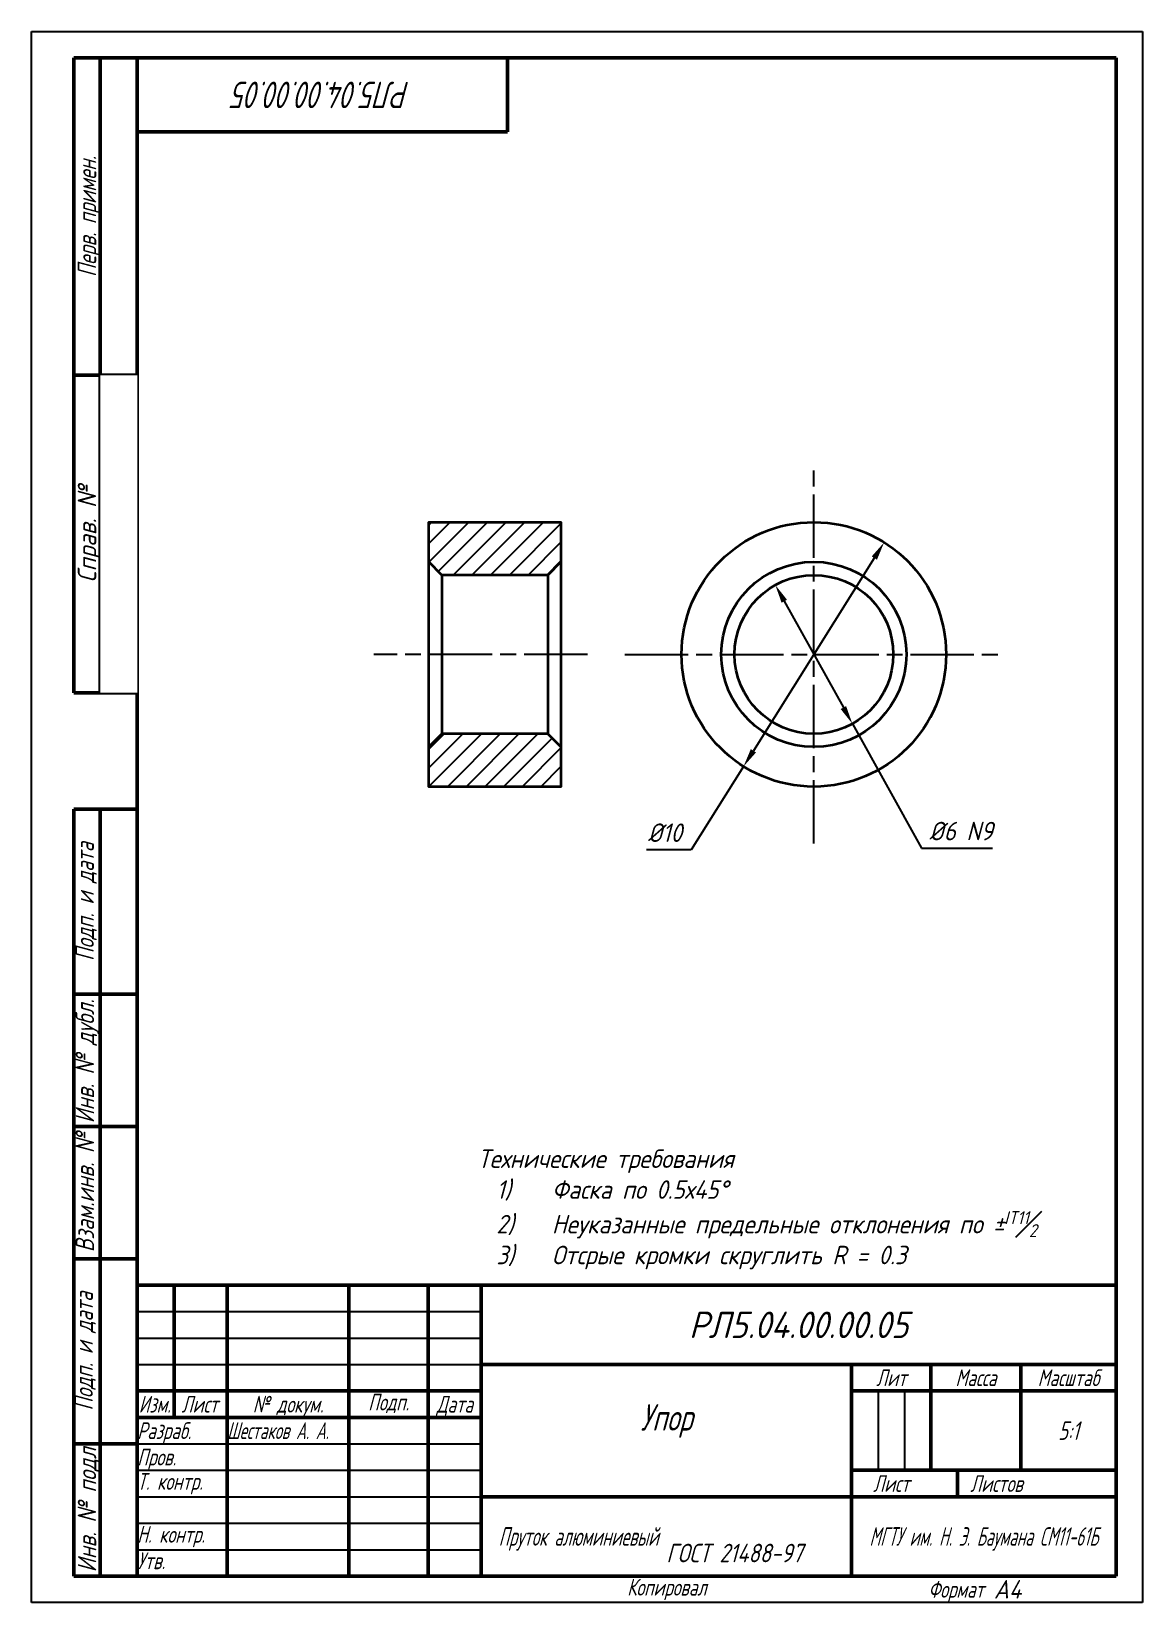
# Model space of a CAD drawing. Header units: millimetres. Extents: x 0 to 210, y 0 to 297.
import ezdxf
from ezdxf.enums import TextEntityAlignment as Align

# ---------------------------------------------------------------- set-up
doc = ezdxf.new("R2010")
doc.units = ezdxf.units.MM
doc.set_wipeout_variables(frame=1)
doc.linetypes.add('AM_ISO08W050', pattern=[18, 12, -1.5, 3, -1.5])
for name, color, linetype, lineweight in [('AM_4', 3, 'Continuous', 25), ('AM_5', 3, 'Continuous', 25), ('AM_7', 4, 'AM_ISO08W050', 25), ('AM_8', 1, 'Continuous', 25), ('AM_BOR', 7, 'Continuous', 50), ('основные', 7, 'Continuous', 35)]:
    doc.layers.add(name, color=color, linetype=linetype, lineweight=lineweight)
doc.styles.add('ACGOSTTS', font='geniso.shx', dxfattribs={"oblique": 15})
doc.styles.get("Standard").update_dxf_attribs({"font": 'geniso.shx', "oblique": 15})
doc.dimstyles.new('AM_GOST$3', dxfattribs={"dimtxt": 3.5, "dimasz": 3.5, "dimexe": 1, "dimexo": 1, "dimgap": 1.5, "dimtad": 1, "dimtoh": 1, "dimtxsty": 'Standard', "dimcen": 0, "dimclrd": 256, "dimclre": 256, "dimclrt": 2, "dimadec": 0, "dimazin": 2, "dimtp": 0.1, "dimtm": 0.1, "dimtfac": 0.71, "dimtdec": 3, "dimtofl": 0, "dimtmove": 0, "dimatfit": 2, "dimfxl": 1, "dimtolj": 1, "dimlwd": -1, "dimlwe": -1, "dimarcsym": 1})
pattern_1 = [(45, (3.014, 15), (-1.767767, 1.767767), [])]

# ---------------------------------------------------------------- blocks, each defined once
blk = doc.blocks.new('GOST_A4')
at = {"layer": 'AM_BOR', "color": 1, "lineweight": 25}
for p, q in [((0, 0), (0, 297)), ((0, 297), (210, 297)), ((210, 297), (210, 0)), ((210, 0), (0, 0))]:
    blk.add_line(p, q, dxfattribs=at)
at = {"layer": 'AM_BOR', "color": 7, "lineweight": 50}
for p, q in [((20, 5), (20, 292)), ((20, 292), (205, 292)), ((205, 292), (205, 5)), ((205, 5), (20, 5))]:
    blk.add_line(p, q, dxfattribs=at)
blk = doc.blocks.new('GOST_FORM1')
at = {"layer": 'AM_BOR', "color": 7, "lineweight": 50}
for p, q in [((-185, 0), (-185, 55)), ((-185, 55), (0, 55)), ((-178, 55), (-178, 30)), ((-168, 55), (-168, 0)), ((-145, 55), (-145, 0)), ((-130, 55), (-130, 0)), ((-120, 55), (-120, 0)), ((0, 55), (0, 0)), ((-120, 40), (0, 40)), ((-50, 40), (-50, 0)), ((-35, 40), (-35, 20)), ((-18, 40), (-18, 20)), ((-185, 35), (-120, 35)), ((-50, 35), (0, 35)), ((-185, 30), (-120, 30)), ((-50, 20), (0, 20)), ((-30, 20), (-30, 15)), ((-120, 15), (0, 15)), ((0, 0), (-185, 0))]:
    blk.add_line(p, q, dxfattribs=at)
at = {"layer": 'AM_BOR', "color": 1, "lineweight": 25}
for p, q in [((-185, 50), (-120, 50)), ((-185, 45), (-120, 45)), ((-185, 40), (-120, 40)), ((-45, 35), (-45, 20)), ((-40, 35), (-40, 20)), ((-185, 25), (-120, 25)), ((-185, 20), (-120, 20)), ((-185, 15), (-120, 15)), ((-185, 10), (-120, 10)), ((-185, 5), (-120, 5))]:
    blk.add_line(p, q, dxfattribs=at)
at = {"layer": 'AM_BOR', "color": 1, "lineweight": 25, "style": 'ACGOSTTS', "oblique": 15, "width": 0.8}
for s, p in [('Лит', (-42.5, 37.5)), ('Масса', (-26.5, 37.5)), ('Масштаб', (-9, 37.5)), ('Изм.', (-181.7, 32.5)), ('Лист', (-173.2, 32.5)), ('№ докум.', (-156.5, 32.5)), ('Подп.', (-137.5, 32.9)), ('Дата', (-125, 32.5)), ('Лист', (-42.5, 17.5)), ('Листов', (-22.62, 17.5)), ('Копировал', (-84.92, -2.1))]:
    blk.add_text(s, height=3.17, dxfattribs=at).set_placement(p, align=Align.MIDDLE_CENTER)
for s, p in [('Разраб.', (-185, 27.5)), ('Пров.', (-185, 22.5)), ('Т. контр.', (-185, 17.9)), ('Н. контр.', (-185, 7.9)), ('Утв.', (-185, 2.9))]:
    blk.add_text(s, height=3.17, dxfattribs=at).set_placement(p, align=Align.MIDDLE_LEFT)
blk.add_text('Формат', height=3.17, dxfattribs=at).set_placement((-25, -2.5), align=Align.MIDDLE_RIGHT)
at = {"layer": 'AM_BOR', "color": 2, "lineweight": 25, "style": 'ACGOSTTS', "oblique": 15}
for tag, height, p in [('GEN-TITLE-PARTNO{23}', 5, (-60, 47.5)), ('GEN-TITLE-CMPNY{13}', 3.5, (-25, 7.5))]:
    blk.add_attdef(tag, text='', height=height, dxfattribs=at).set_placement(p, align=Align.MIDDLE_CENTER)
at = {"layer": 'AM_BOR', "color": 2, "lineweight": 25, "style": 'ACGOSTTS', "oblique": 15, "width": 0.8}
for tag, height, p in [('GEN-TITLE-DES1{13}', 5, (-85, 30)), ('GEN-TITLE-LIT1{1}', 3.5, (-47.9, 27.5)), ('GEN-TITLE-LIT2{1.1}', 3.5, (-42.9, 27.5)), ('GEN-TITLE-LIT3{1.1}', 3.5, (-37.9, 27.5)), ('GEN-TITLE-WT{4}', 3.5, (-27, 27.5)), ('GEN-TITLE-SCA{6}', 3.5, (-9, 27.5)), ('GEN-TITLE-DES2{21}', 3.17, (-85, 19.5)), ('GEN-TITLE-SHEET{2.2}', 3.17, (-34.5, 17.5)), ('GEN-TITLE-NUMSHTS{5}', 3.17, (-9.12, 17.5))]:
    blk.add_attdef(tag, text='', height=height, dxfattribs=at).set_placement(p, align=Align.MIDDLE_CENTER)
at = {"layer": 'AM_BOR', "color": 2, "lineweight": 25, "style": 'ACGOSTTS', "oblique": 15}
for tag, height, width, p in [('GEN-TITLE-NAME{6.5}', 3.17, 0.8, (-168, 27.5)), ('GEN-TITLE-CHKM{6.5}', 3.17, 0.8, (-168, 22.5)), ('GEN-TITLE-ENG{6.5}', 3.17, 0.8, (-168, 17.5)), ('GEN-TITLE-AUTH{6.5}', 3.17, 0.8, (-168, 12.5)), ('GEN-TITLE-APPD{6.5}', 3.17, 0.8, (-168, 7.5)), ('GEN-TITLE-MAT2{9}', 3.5, 0.9, (-85, 9.25)), ('GEN-TITLE-MAT3{9}', 3.5, 0.9, (-85, 4.37)), ('GEN-TITLE-APPM{6.5}', 3.17, 0.8, (-168, 2.5))]:
    blk.add_attdef(tag, text='', height=height, dxfattribs=dict(at, width=width)).set_placement(p, align=Align.MIDDLE_LEFT)
at = {"layer": 'AM_BOR', "color": 1, "lineweight": 25, "style": 'ACGOSTTS', "oblique": 15, "width": 0.8}
blk.add_attdef('GEN-TITLE-AUTHT{5}', text='', height=3.17, dxfattribs=at).set_placement((-185, 12.9), align=Align.MIDDLE_LEFT)
at = {"layer": 'AM_BOR', "color": 2, "lineweight": 25, "style": 'ACGOSTTS', "oblique": 15, "width": 0.9}
blk.add_attdef('GEN-TITLE-MAT1{9}', text='', height=3.5, dxfattribs=at).set_placement((-86.5, 7.5), align=Align.MIDDLE_RIGHT)
at = {"layer": 'AM_BOR', "color": 2, "lineweight": 25, "style": 'ACGOSTTS', "oblique": 15}
blk.add_attdef('GEN-TITLE-SIZ{15.7}', text='', height=3.5, dxfattribs=at).set_placement((-23.1, -2.5), align=Align.MIDDLE_LEFT)
blk = doc.blocks.new('GOST_EXT12')
at = {"layer": 'AM_BOR', "color": 7, "lineweight": 50, "ltscale": 0.3}
for p, q in [((0, 287), (-12, 287)), ((-12, 287), (-12, 167)), ((-7, 167), (-7, 287)), ((0, 167), (0, 287)), ((-12, 227), (0, 227)), ((-12, 167), (0, 167))]:
    blk.add_line(p, q, dxfattribs=at)
at = {"layer": 'AM_BOR', "color": 7, "lineweight": 50}
for p, q in [((0, 145), (-12, 145)), ((-12, 145), (-12, 110)), ((-12, 0), (-12, 145)), ((-7, 0), (-7, 145)), ((0, 145), (0, 0)), ((0, 110), (-12, 110)), ((-12, 110), (-12, 85)), ((0, 85), (-12, 85)), ((-12, 85), (-12, 60)), ((0, 60), (-12, 60)), ((-12, 60), (-12, 25)), ((0, 25), (-12, 25)), ((-12, 25), (-12, 0)), ((0, 0), (-12, 0))]:
    blk.add_line(p, q, dxfattribs=at)
at = {"layer": 'AM_BOR', "color": 1, "lineweight": 25, "style": 'ACGOSTTS', "oblique": 15}
for s, width, p in [('Перв. примен.', 0.821392, (-9.5, 257)), ('Подп. и дата', 0.842977, (-9.95, 127.5)), ('Инв. № дубл.', 0.891828, (-9.9, 97.31)), ('Взам.инв. №', 0.899981, (-9.9, 72.5)), ('Подп. и дата', 0.842977, (-10.13, 42.5)), ('Инв. № подл', 0.910904, (-9.5, 12.5))]:
    blk.add_text(s, height=3.5, rotation=90, dxfattribs=dict(at, width=width)).set_placement(p, align=Align.MIDDLE_CENTER)
blk.add_text('Справ. №', height=3.5, rotation=90, dxfattribs=at).set_placement((-9.5, 197), align=Align.MIDDLE_CENTER)
at = {"layer": 'AM_BOR', "color": 2, "lineweight": 25, "style": 'ACGOSTTS', "oblique": 15, "width": 0.8}
for tag, p in [('GEN-TITLE-FREF{16}', (-3.5, 257)), ('GEN-TITLE-RPARTNO{16}', (-3.5, 197)), ('GEN-TITLE-SDT2{10}', (-3.5, 127.5)), ('GEN-TITLE-CSTKN{7}', (-3.5, 97.5)), ('GEN-TITLE-RSTKN{7}', (-3.5, 72.5)), ('GEN-TITLE-SDT1{10}', (-3.5, 42.5)), ('GEN-TITLE-STKN{7}', (-3.5, 12.5))]:
    blk.add_attdef(tag, text='', height=3.17, rotation=90, dxfattribs=at).set_placement(p, align=Align.MIDDLE_CENTER)
blk.add_wipeout([(-7, 227), (-7, 167), (0, 167), (0, 227)])
blk = doc.blocks.new('GOST_EXT3_L')
at = {"layer": 'AM_BOR', "color": 7, "lineweight": 50}
for p, q in [((0, 0), (70, 0)), ((0, -14), (0, 0)), ((70, 0), (70, -14)), ((70, -14), (0, -14))]:
    blk.add_line(p, q, dxfattribs=at)
at = {"layer": 'AM_BOR', "color": 2, "lineweight": 25, "style": 'ACGOSTTS', "oblique": 15, "width": 0.8}
blk.add_attdef('GEN-TITLE-PARTNO{11.7}', text='', height=5, rotation=180, dxfattribs=at).set_placement((35, -7), align=Align.MIDDLE_CENTER)
blk = doc.blocks.new('*D7')
at = {"layer": 'AM_5', "linetype": 'ByBlock', "transparency": 16777216}
for p, q in [((142.29, 189.29), (153.46, 169.18)), ((155.16, 166.12), (168.24, 142.59)), ((168.24, 142.59), (181.65, 142.59))]:
    blk.add_line(p, q, dxfattribs=at)
at = {"layer": 'AM_5', "transparency": 16777216}
for points in [[(142.8, 189.57), (141.78, 189), (140.59, 192.35)], [(153.97, 169.46), (152.95, 168.9), (155.16, 166.12)]]:
    blk.add_solid(points, dxfattribs=at)
at = {"layer": 'Defpoints', "color": 0, "transparency": 16777216}
for p in [(140.59, 192.35), (155.16, 166.12)]:
    blk.add_point(p, dxfattribs=at)
at = {"layer": 'AM_5', "color": 2, "transparency": 16777216, "insert": (175.7, 145.84), "char_height": 3.5, "attachment_point": 5}
blk.add_mtext('\\A1;%%C6 N9', dxfattribs=at)
blk = doc.blocks.new('*D8')
at = {"layer": 'AM_5', "linetype": 'ByBlock', "transparency": 16777216}
for p, q in [((159.3, 197.45), (136.45, 161.02)), ((134.59, 158.06), (124.7, 142.28)), ((124.7, 142.28), (116.24, 142.28))]:
    blk.add_line(p, q, dxfattribs=at)
at = {"layer": 'AM_5', "transparency": 16777216}
for points in [[(158.81, 197.76), (159.8, 197.14), (161.16, 200.41)], [(135.96, 161.33), (136.95, 160.71), (134.59, 158.06)]]:
    blk.add_solid(points, dxfattribs=at)
at = {"layer": 'Defpoints', "color": 0, "transparency": 16777216}
for p in [(161.16, 200.41), (134.59, 158.06)]:
    blk.add_point(p, dxfattribs=at)
at = {"layer": 'AM_5', "color": 2, "transparency": 16777216, "insert": (119.72, 145.53), "char_height": 3.5, "attachment_point": 5}
blk.add_mtext('\\A1;%%C10', dxfattribs=at)

msp = doc.modelspace()

# ---------------------------------------------------------------- hatches: boundary and pattern name
at = {"layer": 'AM_8'}
h = msp.add_hatch(dxfattribs=at)
h.set_pattern_fill('_U', color=256, scale=2.5, angle=45, style=0, pattern_type=0)
h.set_pattern_definition(pattern_1)
h.paths.add_polyline_path([(75.081, 204.234), (75.081, 196.734), (77.581, 194.234), (97.581, 194.234), (100.081, 196.734), (100.081, 201.734), (100.081, 204.234), (77.581, 204.234)])
h = msp.add_hatch(dxfattribs=at)
h.set_pattern_fill('_U', color=256, scale=2.5, angle=45, style=0, pattern_type=0)
h.set_pattern_definition(pattern_1)
h.paths.add_polyline_path([(100.081, 156.734), (100.081, 161.734), (97.581, 164.234), (77.581, 164.234), (75.081, 161.734), (75.081, 156.734), (75.081, 154.234), (100.081, 154.234)])

# ---------------------------------------------------------------- linework, layer by layer
at = {"layer": 'AM_7'}
for p, q in [((147.879, 143.492), (147.879, 214.975)), ((105.105, 179.234), (64.736, 179.234)), ((112.138, 179.234), (183.621, 179.234))]:
    msp.add_line(p, q, dxfattribs=at)
at = {"layer": 'основные'}
for p, q in [((77.581, 194.234), (75.081, 196.734)), ((100.081, 196.734), (97.581, 194.234)), ((97.581, 194.234), (77.581, 194.234)), ((77.581, 194.234), (77.581, 164.234)), ((97.581, 194.234), (97.581, 164.234)), ((77.581, 164.234), (75.081, 161.734)), ((97.581, 164.234), (77.581, 164.234)), ((100.081, 161.734), (97.581, 164.234))]:
    msp.add_line(p, q, dxfattribs=at)
msp.add_lwpolyline([(75.081, 196.734), (75.081, 204.234), (77.581, 204.234), (97.581, 204.234), (100.081, 204.234), (100.081, 156.734), (100.081, 154.234), (75.081, 154.234), (75.081, 156.734), (75.081, 204.234)], dxfattribs=at)
for radius in [25, 17.5, 15]:
    msp.add_circle((147.879, 179.234), radius, dxfattribs=at)

# ---------------------------------------------------------------- block references
at = {"lineweight": 0}
msp.add_blockref('GOST_A4', (0, 0), dxfattribs=at)
ref = msp.add_blockref('GOST_FORM1', (205, 5), dxfattribs=at)
ref.add_attrib('GEN-TITLE-DES1{13}', 'Упор', dxfattribs={"layer": 'AM_BOR', "color": 2, "lineweight": 25, "height": 5, "style": 'ACGOSTTS', "oblique": 15, "width": 0.8}).set_placement((120, 35), align=Align.MIDDLE_CENTER)
ref.add_attrib('GEN-TITLE-PARTNO{23}', 'РЛ5.04.00.00.05', dxfattribs={"layer": 'AM_BOR', "color": 2, "lineweight": 25, "height": 5, "style": 'ACGOSTTS', "oblique": 15}).set_placement((145, 52.5), align=Align.MIDDLE_CENTER)
ref.add_attrib('GEN-TITLE-MAT1{9}', 'Пруток алюминиевый', dxfattribs={"layer": 'AM_BOR', "color": 2, "lineweight": 25, "height": 3.5, "style": 'ACGOSTTS', "oblique": 15, "width": 0.693447}).set_placement((118.5, 12.5), align=Align.MIDDLE_RIGHT)
ref.add_attrib('GEN-TITLE-MAT2{9}', '%%u', dxfattribs={"layer": 'AM_BOR', "color": 2, "lineweight": 25, "height": 3.5, "style": 'ACGOSTTS', "oblique": 15, "width": 0.9}).set_placement((120, 14.25), align=Align.MIDDLE_LEFT)
ref.add_attrib('GEN-TITLE-MAT3{9}', 'ГОСТ 21488-97', dxfattribs={"layer": 'AM_BOR', "color": 2, "lineweight": 25, "height": 3.5, "style": 'ACGOSTTS', "oblique": 15, "width": 0.9}).set_placement((120, 9.367), align=Align.MIDDLE_LEFT)
ref.add_attrib('GEN-TITLE-SCA{6}', '5:1', dxfattribs={"layer": 'AM_BOR', "color": 2, "lineweight": 25, "height": 3.5, "style": 'ACGOSTTS', "oblique": 15, "width": 0.8}).set_placement((196, 32.5), align=Align.MIDDLE_CENTER)
ref.add_attrib('GEN-TITLE-CMPNY{13}', 'МГТУ им. Н. Э. Баумана СМ11-61Б', dxfattribs={"layer": 'AM_BOR', "color": 2, "lineweight": 25, "height": 3.5, "style": 'ACGOSTTS', "oblique": 15, "width": 0.653557}).set_placement((180, 12.5), align=Align.MIDDLE_CENTER)
ref.add_attrib('GEN-TITLE-NAME{6.5}', 'Шестаков А. А.', dxfattribs={"layer": 'AM_BOR', "color": 2, "lineweight": 25, "height": 3.17, "style": 'ACGOSTTS', "oblique": 15, "width": 0.716905}).set_placement((37, 32.5), align=Align.MIDDLE_LEFT)
ref.add_attrib('GEN-TITLE-SIZ{15.7}', 'A4', dxfattribs={"layer": 'AM_BOR', "color": 2, "lineweight": 25, "height": 3.5, "style": 'ACGOSTTS', "oblique": 15}).set_placement((181.9, 2.5), align=Align.MIDDLE_LEFT)

# ---------------------------------------------------------------- texts
at = {"layer": 'AM_4', "insert": (84.365, 85.656), "char_height": 3.5, "attachment_point": 1}
msp.add_mtext_dynamic_manual_height_columns('\\A1;Технические требования\\P\\pxi-3,l4,t4;1)^IФаска по 0.5х45%%D\\P2)^IНеуказанные предельные отклонения по %%P{\\H0.7x;\\SIT11#2;\\H1.42857x;\\P3)^IОтсрые кромки скруглить R = 0.3}', width=163.6097, gutter_width=1, heights=[0], dxfattribs=at)

# ---------------------------------------------------------------- dimensions: what is measured, and where the dimension line sits
at = {"layer": 'AM_5'}
for p1, p2, text, override, picture, middle in [((161.164, 200.412), (134.594, 158.056), '%%C10', {"dimpost": ''}, '*D8', (119.719, 142.28)), ((140.594, 192.346), (155.164, 166.121), '%%C6 N9', {"dimtp": 0.1, "dimtm": 0.1, "dimtdec": 3, "dimtzin": 8}, '*D7', (175.695, 142.593))]:
    dim = msp.add_diameter_dim_2p(p1=p1, p2=p2, text=text, dimstyle='AM_GOST$3', override=override, dxfattribs=at)
    dim.commit()
    dim.dimension.update_dxf_attribs({"geometry": picture, "text_midpoint": middle, "dimtype": 163})

# ---------------------------------------------------------------- next in the draw order: block references
at = {"lineweight": 0}
msp.add_blockref('GOST_EXT12', (20, 5), dxfattribs=at)

# ---------------------------------------------------------------- next in the draw order: block references
msp.add_blockref('GOST_EXT3_L', (20, 292), dxfattribs=at).add_auto_attribs({'GEN-TITLE-PARTNO{11.7}': 'РЛ5.04.00.00.05'})

doc.saveas('drawing.dxf')
